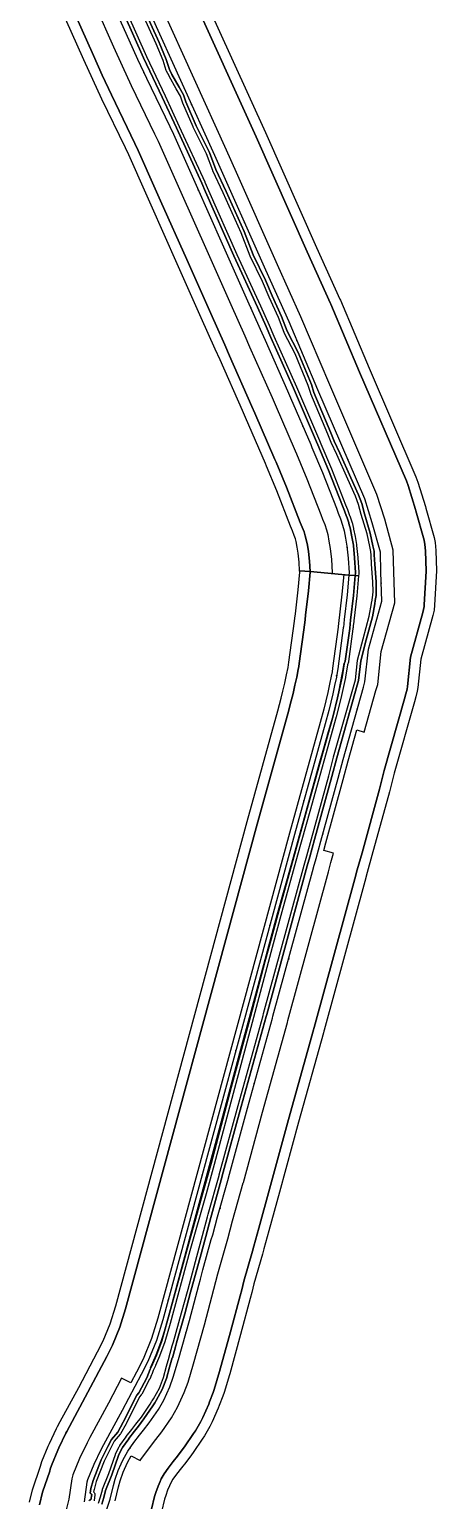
# Model space of a CAD drawing. Header units: inches. Extents: x 87989 to 118156, y 435697 to 451526.
# Drawn here: x 100582 to 100897, y 443988 to 445126 of the extents above; entities that cross this region are included whole.
import ezdxf

# ---------------------------------------------------------------- set-up
doc = ezdxf.new("R2010")
doc.units = ezdxf.units.IN
doc.header["$MEASUREMENT"] = 0
for name, color, linetype, true_color in [('As_waterkering_BWK', 7, 'Continuous', 0x7b8981), ('Beschermingszone_BWK', 7, 'Continuous', 0xcf890d), ('Grens_bebouwingsvrije_zone_BWK', 7, 'Continuous', 0x6789ae), ('Kernzone_BWK', 7, 'Continuous', 0xcb89af), ('Kunstwerken_BWK', 7, 'Continuous', 0xc78952), ('Referentiepunten_BWK', 7, 'Continuous', 0x178980)]:
    doc.layers.add(name, color=color, linetype=linetype, true_color=true_color)

msp = doc.modelspace()

# ---------------------------------------------------------------- linework, layer by layer
at = {"layer": 'As_waterkering_BWK'}
for points in [[(100644.8322, 445149.2736), (100658.9423, 445117.5103), (100665.6137, 445102.6814), (100672.5445, 445087.7581), (100690.4993, 445050.4593), (100693.4063, 445044.5063), (100693.4383, 445044.4345), (100706.8111, 445014.3355), (100710.9275, 445005.0821), (100731.055, 444959.8028), (100749.633, 444918.0092), (100760.4028, 444893.7797), (100764.1511, 444885.3473), (100781.5025, 444846.1241), (100783.8741, 444840.6887), (100799.4404, 444804.6606), (100800.4235, 444802.2798), (100808.445, 444782.8399), (100819.3439, 444755.2372), (100820.791, 444751.525), (100822.514, 444747.06), (100824.108, 444742.276), (100825.256, 444737.748), (100826.34, 444732.135), (100827.488, 444725.82), (100828.382, 444716.572), (100829.055, 444705.28), (100828.9071, 444703.6105)], [(100853.689, 444705.749), (100853.2565, 444721.2654), (100847.0388, 444743.8873), (100841.2179, 444762.5404), (100804.9699, 444846.8104), (100782.7449, 444899.3303), (100764.7532, 444939.4148), (100725.3785, 445028.1803), (100675.3305, 445138.4211)], [(100828.9071, 444703.6105), (100827.552, 444688.317), (100825.343, 444669.165), (100825, 444666.191), (100824.933, 444665.614), (100824.703, 444663.62), (100824.682, 444663.441), (100824.611, 444662.889), (100820.331, 444631.1681), (100819.9175, 444628.129), (100819.2817, 444624.7512), (100817.9519, 444618.2816), (100816.4863, 444611.8101), (100815.0601, 444605.3486), (100813.5248, 444598.9585), (100810.7073, 444588.4851), (100786.9769, 444503.0353), (100685.2727, 444127.7229), (100680.3028, 444111.759), (100673.658, 444095.4687), (100668.4414, 444085.3161), (100653.7712, 444057.4546), (100639.4408, 444030.9653), (100637.3418, 444027.0853), (100631.8624, 444015.6422), (100627.0849, 444003.82), (100626.6095, 444002.1875), (100624.3706, 443986.7505)], [(100638.1878, 443969.2618), (100644.4055, 443988.841), (100646.9992, 443999.5621), (100648.424, 444004.3402), (100650.796, 444011.1916), (100653.0445, 444016.1574), (100654.389, 444019.1267), (100658.0922, 444026.0724), (100662.8892, 444032.7515), (100667.2424, 444038.3293), (100670.3937, 444042.3667), (100674.696, 444048.0095), (100681.7375, 444058.3395), (100685.8961, 444065.5656), (100690.5296, 444075.9249), (100693.2989, 444083.1698), (100697.3487, 444096.8219), (100705.6911, 444126.9981), (100712.99, 444154.4352), (100714.1967, 444159.104), (100716.0486, 444166.2694), (100722.6788, 444189.699), (100723.7491, 444193.4813), (100727.5368, 444207.2946), (100735.8725, 444237.2969), (100735.9367, 444237.4802), (100750.5742, 444291.3895), (100769.8909, 444360.9342), (100770.3167, 444362.3766), (100801.604, 444477.2747), (100801.6192, 444477.3308), (100803.5613, 444484.4725), (100807.2916, 444497.6952), (100820.6994, 444546.4512), (100824.4112, 444560.9164), (100840.1852, 444616.9729), (100841.3647, 444620.9838), (100844.1283, 444646.2558), (100854.3148, 444683.2976), (100853.689, 444705.749)]]:
    msp.add_lwpolyline(points, dxfattribs=at)
at = {"layer": 'Beschermingszone_BWK'}
msp.add_lwpolyline([(100657.5449, 445138.2285), (100672.4629, 445104.6309), (100672.4912, 445104.5684), (100686.9814, 445074.2148), (100697.915, 445050.3711), (100717.7227, 445007.6055), (100717.7549, 445007.5313), (100720.5313, 445000.9922), (100742.3096, 444951.4902), (100760.5684, 444911.873), (100767.2559, 444896.8262), (100771.0068, 444888.3867), (100788.3691, 444849.1406), (100790.7539, 444843.6758), (100806.3486, 444807.5801), (100807.3564, 444805.1406), (100815.3994, 444785.6484), (100826.3262, 444757.9766), (100827.7832, 444754.2363), (100829.5215, 444749.7324), (100829.6201, 444749.459), (100831.2236, 444744.6465), (100831.251, 444744.5586), (100831.3535, 444744.207), (100831.3779, 444744.1191), (100832.5264, 444739.5918), (100832.543, 444739.5215), (100832.6055, 444739.2402), (100832.6201, 444739.1699), (100833.7119, 444733.5176), (100834.8672, 444727.1621), (100834.8838, 444727.0586), (100834.9414, 444726.6445), (100834.9531, 444726.541), (100835.8496, 444717.2715), (100835.8672, 444717.041), (100836.542, 444705.7266), (100836.5459, 444705.541), (100836.5352, 444704.8027), (100836.5254, 444704.6172), (100836.3779, 444702.949), (100833.8877, 444703.1697), (100834.0352, 444704.8379), (100834.0459, 444705.5781), (100833.373, 444716.8691), (100833.3584, 444717.0527), (100832.4648, 444726.3008), (100832.4072, 444726.7148), (100831.2539, 444733.0566), (100830.165, 444738.6953), (100830.1025, 444738.9766), (100828.9551, 444743.5039), (100828.8516, 444743.8574), (100827.2578, 444748.6406), (100827.1787, 444748.8594), (100825.4521, 444753.334), (100823.998, 444757.0625), (100813.0811, 444784.7109), (100805.0449, 444804.1875), (100804.0459, 444806.6055), (100788.46, 444842.6797), (100786.0801, 444848.1348), (100768.7217, 444887.375), (100764.9717, 444895.8105), (100758.291, 444910.8418), (100740.0303, 444950.4629), (100718.2363, 445000), (100715.4541, 445006.5547), (100695.6445, 445049.3262), (100684.7168, 445073.1543), (100670.2061, 445103.5547), (100655.2568, 445137.2207)], dxfattribs=at)
for points in [[(100676.4802, 443981.0813, 0), (100678.8705, 443990.9615, 0), (100679.8428, 443994.2224, 0), (100681.4836, 443998.9616, 0), (100683.1063, 444002.5453, 0), (100684.0107, 444004.5427, 0), (100686.1779, 444008.6074, 0), (100689.3087, 444012.9667, 0), (100693.2568, 444018.0253, 0), (100696.522, 444022.2104, 0), (100700.9385, 444028.0012, 0), (100701.9636, 444029.4224, 0), (100709.005, 444039.7524, 0), (100710.3392, 444041.8793, 0), (100714.4978, 444049.1054, 0), (100716.02, 444052.0917, 0), (100720.6536, 444062.451, 0), (100721.3544, 444064.1423, 0), (100724.1237, 444071.3872, 0), (100724.9362, 444073.7848, 0), (100729.0709, 444087.7328, 0), (100737.54, 444118.3597, 0), (100744.9105, 444146.0645, 0), (100746.1468, 444150.8463, 0), (100747.9044, 444157.6467, 0), (100754.4319, 444180.7135, 0), (100755.5382, 444184.6251, 0), (100759.3472, 444198.5142, 0), (100767.7233, 444228.6387, 0), (100782.3958, 444282.6501, 0), (100801.616, 444351.8462, 0), (100801.9665, 444353.0336, 0), (100802.1573, 444353.7063, 0), (100833.4542, 444468.6397, 0), (100835.364, 444475.6627, 0), (100839.0811, 444488.8401, 0), (100852.591, 444537.9751, 0), (100856.2808, 444552.3447, 0), (100871.8992, 444607.8481, 0), (100873.0242, 444611.6737, 0), (100873.8634, 444615.2534, 0), (100874.1692, 444617.3965, 0), (100876.6462, 444640.0477, 0), (100886.1336, 444674.5474, 0), (100887.0765, 444679.3389, 0), (100887.1369, 444680.6452, 0), (100888.6754, 444706.7242, 0), (100888.2429, 444722.2406, 0), (100887.7248, 444727.343, 0), (100887.0049, 444730.5412, 0), (100880.7872, 444753.1632, 0), (100880.4498, 444754.3134, 0), (100874.6289, 444772.9666, 0), (100873.3697, 444776.3702, 0), (100837.1622, 444860.5453, 0), (100814.9776, 444912.9703, 0), (100814.6759, 444913.6624, 0), (100796.7155, 444953.6767, 0), (100757.3101, 445042.5103, 0), (100707.2801, 445152.7131, 0)], [(100714.5829, 445155.9798, 0), (100764.6087, 445045.7858, 0), (100804.0212, 444956.9366, 0), (100821.9744, 444916.9383, 0), (100822.3451, 444916.0881, 0), (100844.5204, 444863.6847, 0), (100880.7187, 444779.5313, 0), (100882.2657, 444775.3497, 0), (100888.0866, 444756.6965, 0), (100888.5011, 444755.2834, 0), (100894.7189, 444732.6615, 0), (100895.6032, 444728.7322, 0), (100896.2398, 444722.4635, 0), (100896.6723, 444706.9471, 0), (100895.2119, 444680.394, 0), (100894.7264, 444676.3764, 0), (100893.8472, 444672.4262, 0), (100884.5293, 444638.5427, 0), (100882.1217, 444616.5268, 0), (100881.7418, 444613.8642, 0), (100880.6992, 444609.4167, 0), (100879.5874, 444605.636, 0), (100864.0068, 444550.2668, 0), (100860.3223, 444535.9203, 0), (100846.7877, 444486.6935, 0), (100843.0737, 444473.527, 0), (100841.1736, 444466.5396, 0), (100809.8763, 444351.6044, 0), (100809.6392, 444350.7686, 0), (100809.3069, 444349.6431, 0), (100790.1101, 444280.5315, 0), (100775.4185, 444226.46, 0), (100767.0588, 444196.3856, 0), (100763.2447, 444182.4782, 0), (100762.1296, 444178.5352, 0), (100755.627, 444155.5563, 0), (100753.8923, 444148.8445, 0), (100752.6488, 444144.0353, 0), (100745.2609, 444116.2655, 0), (100736.8664, 444085.897, 0), (100736.6557, 444085.1617, 0), (100732.6059, 444071.5096, 0), (100731.5964, 444068.5309, 0), (100728.8271, 444061.286, 0), (100727.9563, 444059.1846, 0), (100723.3228, 444048.8253, 0), (100721.4316, 444045.115, 0), (100717.273, 444037.8889, 0), (100715.6154, 444035.2465, 0), (100708.5739, 444024.9165, 0), (100707.3003, 444023.1507, 0), (100702.8562, 444017.3241, 0), (100699.5633, 444013.1031, 0), (100695.7134, 444008.1704, 0), (100692.9865, 444004.3734, 0), (100691.1918, 444001.0072, 0), (100690.394, 443999.2454, 0), (100688.923, 443995.9968, 0), (100687.4595, 443991.7697, 0), (100686.5969, 443988.8765, 0), (100684.2559, 443979.2001, 0)], [(100635.5752, 443985.8145, 0), (100637.1777, 443990.8594, 0), (100638.4736, 443996.2188, 0), (100638.583, 443996.5586, 0), (100643.4414, 444008.6953, 0), (100648.6533, 444023.4668, 0), (100648.7363, 444023.6719, 0), (100651.2139, 444029.1016, 0), (100651.2822, 444029.2402, 0), (100651.4736, 444029.6016, 0), (100651.5566, 444029.7441, 0), (100651.9082, 444030.3086, 0), (100652.001, 444030.4473, 0), (100656.8125, 444037.1465, 0), (100656.9619, 444037.3457, 0), (100661.3301, 444042.9434, 0), (100664.4551, 444046.9473, 0), (100668.6113, 444052.3984, 0), (100675.3799, 444062.3281, 0), (100676.7939, 444064.7852, 0), (100676.8994, 444064.9531, 0), (100677.9707, 444066.5137, 0), (100682.5127, 444074.748, 0), (100685.7412, 444082.9727, 0), (100688.0137, 444091.7207, 0), (100688.0371, 444091.8027, 0), (100690.1289, 444098.8535, 0), (100690.1484, 444098.9219, 0), (100692.4941, 444107.4063, 0), (100693.3945, 444110.5195, 0), (100699.7178, 444133.0176, 0), (100704.1943, 444149.5566, 0), (100704.6875, 444151.3691, 0), (100711.5811, 444176.5313, 0), (100715.9746, 444192.752, 0), (100719.7891, 444207.4004, 0), (100720.3076, 444209.291, 0), (100728.6465, 444239.3047, 0), (100728.6699, 444239.3848, 0), (100728.7432, 444239.6133, 0), (100728.7705, 444239.709, 0), (100743.3418, 444293.375, 0), (100762.6807, 444363, 0), (100763.1006, 444364.4238, 0), (100794.375, 444479.2715, 0), (100796.334, 444486.4746, 0), (100800.0664, 444499.707, 0), (100813.4512, 444548.377, 0), (100817.1504, 444562.7949, 0), (100817.1875, 444562.9336, 0), (100832.9775, 444619.0469, 0), (100833.9814, 444622.4609, 0), (100835.6201, 444637.4492, 0), (100835.6855, 444637.8047, 0), (100839.9453, 444654.2188, 0), (100844.6221, 444671.9102, 0), (100846.417, 444681.6992, 0), (100846.4287, 444681.7676, 0), (100846.8105, 444684.2324, 0), (100846.8311, 444684.3496, 0), (100847.416, 444688.1367, 0), (100847.6475, 444690.8945, 0), (100847.5469, 444698.2988, 0), (100846.4893, 444711.9648, 0), (100846.0557, 444719.0176, 0), (100845.8975, 444721.7246, 0), (100845.0605, 444725.7168, 0), (100842.9775, 444735.4141, 0), (100838.5303, 444750.3477, 0), (100838.5107, 444750.4141, 0), (100836.4453, 444758.1348, 0), (100834.1348, 444764.6172, 0), (100828.1563, 444777.6914, 0), (100819.5811, 444796.8555, 0), (100815.2725, 444806.0371, 0), (100815.2139, 444806.1699, 0), (100812.6338, 444812.623, 0), (100799.6494, 444843.7637, 0), (100799.5762, 444843.9629, 0), (100797.5889, 444850.1641, 0), (100787.5518, 444874.7676, 0), (100779.0088, 444890.998, 0), (100778.8789, 444891.2871, 0), (100774.6133, 444902.709, 0), (100767.3105, 444918.498, 0), (100767.2773, 444918.5703, 0), (100762.1426, 444930.6836, 0), (100752.707, 444950.1426, 0), (100752.625, 444950.3301, 0), (100745.6582, 444968.3262, 0), (100731.8008, 444999.2754, 0), (100723.9355, 445016.2598, 0), (100723.8691, 445016.418, 0), (100718.9502, 445029.2715, 0), (100708.6934, 445049.9941, 0), (100708.6406, 445050.1094, 0), (100700.6934, 445068.4395, 0), (100700.6211, 445068.625, 0), (100698.8408, 445073.8398, 0), (100695.582, 445079.7188, 0), (100690.04, 445089.4453, 0), (100689.9844, 445089.5488, 0), (100688.0586, 445093.3301, 0), (100687.9004, 445093.7148, 0), (100685.4824, 445101.4219, 0), (100680.0693, 445114.2949, 0), (100680.041, 445114.3613, 0), (100666.6602, 445143.8008, 0)], [(100668.9268, 445144.8555, 0), (100682.3457, 445115.3301, 0), (100687.833, 445102.2813, 0), (100690.2861, 445094.4648, 0), (100692.2119, 445090.6836, 0), (100697.7617, 445080.9434, 0), (100701.1348, 445074.8574, 0), (100702.9873, 445069.4336, 0), (100710.9336, 445051.1035, 0), (100721.2432, 445030.2754, 0), (100726.2041, 445017.3105, 0), (100734.0752, 445000.3105, 0), (100747.9658, 444969.2891, 0), (100754.9561, 444951.2324, 0), (100764.4199, 444931.7168, 0), (100769.5791, 444919.5469, 0), (100776.9219, 444903.6719, 0), (100781.2217, 444892.1621, 0), (100789.8203, 444875.8242, 0), (100799.9404, 444851.0195, 0), (100801.957, 444844.7266, 0), (100814.9482, 444813.5684, 0), (100817.5352, 444807.0996, 0), (100821.8535, 444797.8984, 0), (100830.4336, 444778.7227, 0), (100836.4531, 444765.5586, 0), (100838.834, 444758.8789, 0), (100840.9258, 444751.0605, 0), (100845.4014, 444736.0332, 0), (100847.5059, 444726.2344, 0), (100848.3818, 444722.0547, 0), (100848.5508, 444719.168, 0), (100848.9834, 444712.1387, 0), (100850.0459, 444698.4121, 0), (100850.1494, 444690.8066, 0), (100849.9004, 444687.8418, 0), (100849.2949, 444683.9258, 0), (100849.2803, 444683.8477, 0), (100848.8877, 444681.3164, 0), (100847.0645, 444671.3652, 0), (100842.3643, 444653.5859, 0), (100838.1055, 444637.1777, 0), (100836.4424, 444621.9688, 0), (100835.3799, 444618.3555, 0), (100819.5977, 444562.2715, 0), (100819.5684, 444562.1582, 0), (100815.8779, 444547.7773, 0), (100815.8564, 444547.6934, 0), (100802.4746, 444499.0371, 0), (100798.7432, 444485.8066, 0), (100796.7871, 444478.6152, 0), (100765.5059, 444363.7422, 0), (100765.084, 444362.3105, 0), (100745.7529, 444292.7129, 0), (100731.1563, 444238.957, 0), (100731.0547, 444238.6348, 0), (100722.7168, 444208.625, 0), (100722.2041, 444206.7539, 0), (100718.3906, 444192.1094, 0), (100713.9932, 444175.875, 0), (100707.0986, 444150.7109, 0), (100706.6074, 444148.9023, 0), (100702.1279, 444132.3535, 0), (100695.7988, 444109.834, 0), (100694.8994, 444106.7246, 0), (100692.5547, 444098.2441, 0), (100692.5293, 444098.1543, 0), (100690.4336, 444091.0918, 0), (100688.123, 444082.1973, 0), (100684.7803, 444073.6836, 0), (100680.1006, 444065.1992, 0), (100678.9609, 444063.5391, 0), (100677.499, 444060.998, 0), (100670.6396, 444050.9355, 0), (100666.4346, 444045.4199, 0), (100663.3008, 444041.4063, 0), (100658.9473, 444035.8281, 0), (100658.8281, 444035.668, 0), (100654.0313, 444028.9883, 0), (100653.6797, 444028.4238, 0), (100653.4883, 444028.0645, 0), (100651.0107, 444022.6348, 0), (100645.7822, 444007.8145, 0), (100640.9033, 443995.6309, 0), (100639.5869, 443990.1875, 0), (100637.958, 443985.0586, 0)], [(100617.4383, 445137.0438, 0), (100631.5547, 445105.2665, 0), (100638.33, 445090.2089, 0), (100645.4246, 445074.9337, 0), (100663.505, 445037.3711, 0), (100666.2107, 445031.8299, 0), (100679.398, 445002.1484, 0), (100683.5156, 444992.8925, 0), (100703.6414, 444947.617, 0), (100722.2192, 444905.8236, 0), (100732.9891, 444881.5942, 0), (100736.7266, 444873.1862, 0), (100754.0365, 444834.057, 0), (100756.3561, 444828.7406, 0), (100771.8044, 444792.9854, 0), (100772.6931, 444790.8332, 0), (100780.6257, 444771.6089, 0), (100791.4165, 444744.2802, 0), (100792.8212, 444740.6766, 0), (100794.2736, 444736.9126, 0), (100795.2985, 444733.8367, 0), (100795.9639, 444731.2119, 0), (100796.8531, 444726.6077, 0), (100797.7477, 444721.6866, 0), (100798.468, 444714.2355, 0), (100798.943, 444706.2657, 0), (100790.8863, 444706.9795, 0), (100790.491, 444713.6124, 0), (100789.817, 444720.5844, 0), (100788.99, 444725.1337, 0), (100788.1527, 444729.469, 0), (100787.6159, 444731.5862, 0), (100786.7428, 444734.2067, 0), (100785.3626, 444737.7837, 0), (100783.9691, 444741.3583, 0), (100773.2072, 444768.614, 0), (100765.2983, 444787.7808, 0), (100764.4348, 444789.872, 0), (100749.018, 444825.5544, 0), (100746.7122, 444830.8391, 0), (100729.4134, 444869.9432, 0), (100725.6788, 444878.3448, 0), (100714.9089, 444902.5741, 0), (100696.3311, 444944.3674, 0), (100676.2057, 444989.6419, 0), (100672.0879, 444998.8985, 0), (100658.9586, 445028.4494, 0), (100656.3065, 445033.8809, 0), (100638.1926, 445071.5139, 0), (100631.0543, 445086.8829, 0), (100624.2513, 445102.0015, 0), (100610.1332, 445133.7826, 0)], [(100582.1647, 443986.4929, 0), (100584.4702, 443996.1828, 0), (100590.6008, 444014.4459, 0), (100591.853, 444018.0575, 0), (100596.6304, 444029.8797, 0), (100597.589, 444032.0536, 0), (100603.0684, 444043.4967, 0), (100603.9191, 444045.1664, 0), (100606.0182, 444049.0464, 0), (100620.247, 444075.348, 0), (100634.729, 444102.852, 0), (100639.0997, 444111.3584, 0), (100644.5035, 444124.6064, 0), (100648.7804, 444138.3439, 0), (100750.3311, 444513.0889, 0), (100774.0518, 444598.5052, 0), (100776.6961, 444608.3349, 0), (100778.0293, 444613.8832, 0), (100779.402, 444620.1017, 0), (100780.8065, 444626.3045, 0), (100781.9962, 444632.0921, 0), (100782.3946, 444634.2089, 0), (100782.675, 444636.2699, 0), (100786.9537, 444667.9811, 0), (100787.2184, 444670.271, 0), (100787.5933, 444673.5189, 0), (100789.7447, 444692.1716, 0), (100790.9548, 444705.8295, 0), (100790.8863, 444706.9795, 0), (100798.943, 444706.2657, 0), (100798.9759, 444705.7138, 0), (100797.7041, 444691.3601, 0), (100795.5406, 444672.6023, 0), (100795.1654, 444669.3513, 0), (100794.8901, 444666.9785, 0), (100790.6026, 444635.1958, 0), (100790.2942, 444632.9289, 0), (100789.8457, 444630.5466, 0), (100788.6266, 444624.6155, 0), (100787.2092, 444618.3561, 0), (100785.8252, 444612.0865, 0), (100784.4495, 444606.3609, 0), (100781.7693, 444596.3955, 0), (100758.046, 444510.9723, 0), (100656.463, 444136.1079, 0), (100652.0402, 444121.9017, 0), (100646.3751, 444108.0132, 0), (100641.8263, 444099.1602, 0), (100627.3047, 444071.5809, 0), (100613.0545, 444045.2399, 0), (100610.9555, 444041.3598, 0), (100610.2838, 444040.0417, 0), (100604.8044, 444028.5985, 0), (100604.0477, 444026.8824, 0), (100599.2702, 444015.0601, 0), (100598.2817, 444012.2089, 0), (100597.8063, 444010.5764, 0), (100592.2529, 443994.3308, 0), (100589.9423, 443984.6197, 0)], [(100627.9609, 443987.6816, 0), (100628.7549, 443988.4766, 0), (100629.2959, 443988.4766, 0), (100629.6729, 443988.4766, 0), (100630.2461, 443992.4258, 0), (100629.8135, 443992.9746, 0), (100629.6436, 443993.0879, 0), (100629.0195, 443993.5039, 0), (100629.6807, 443997.0762, 0), (100631.334, 444003.4922, 0), (100637.5518, 444019.2344, 0), (100642.7119, 444029.6855, 0), (100645.4238, 444035.1094, 0), (100650.3496, 444040.8203, 0), (100654.5693, 444048.4219, 0), (100654.8525, 444048.9453, 0), (100665.1396, 444069.4434, 0), (100666.6689, 444071.2188, 0), (100672.7832, 444082.8301, 0), (100674.2627, 444086.041, 0), (100675.417, 444089.5332, 0), (100675.9434, 444090.5527, 0), (100677.2832, 444093.2559, 0), (100680.3486, 444100.3945, 0), (100684.4492, 444111.375, 0), (100688.418, 444125.332, 0), (100703.6982, 444181.623, 0), (100716.2178, 444225.7676, 0), (100722.4443, 444248.4824, 0), (100738.0869, 444307.2031, 0), (100752.8281, 444362.1719, 0), (100764.0537, 444404.5059, 0), (100767.3096, 444416.3184, 0), (100774.7393, 444443.8555, 0), (100786.8223, 444487.5176, 0), (100796.2842, 444521.2969, 0), (100816.75, 444594.6289, 0), (100820.248, 444608.6563, 0), (100823.7988, 444624.9922, 0), (100825.3584, 444634.9258, 0), (100826.1787, 444637.1133, 0), (100829.5684, 444662.2363, 0), (100829.6445, 444662.8301, 0), (100829.6699, 444663.043, 0), (100829.8994, 444665.0391, 0), (100829.9668, 444665.6152, 0), (100830.3105, 444668.5918, 0), (100832.5195, 444687.7441, 0), (100832.5322, 444687.875, 0), (100833.8877, 444703.1697, 0), (100836.3779, 444702.949, 0), (100835.0215, 444687.6387, 0), (100835.0049, 444687.4746, 0), (100832.7939, 444668.3066, 0), (100832.4502, 444665.3281, 0), (100832.3828, 444664.752, 0), (100832.1523, 444662.752, 0), (100832.126, 444662.5254, 0), (100832.0469, 444661.9102, 0), (100828.6563, 444636.7793, 0), (100828.6406, 444636.6797, 0), (100828.5234, 444636.248, 0), (100827.7881, 444634.2871, 0), (100826.2686, 444624.6035, 0), (100826.2422, 444624.4609, 0), (100822.6904, 444608.125, 0), (100822.6738, 444608.0527, 0), (100819.1758, 444594.0234, 0), (100819.1582, 444593.9551, 0), (100798.6914, 444520.623, 0), (100789.2305, 444486.8477, 0), (100777.1504, 444443.1953, 0), (100769.7217, 444415.6602, 0), (100766.4678, 444403.8535, 0), (100755.2432, 444361.5273, 0), (100740.502, 444306.5566, 0), (100724.8574, 444247.8301, 0), (100718.626, 444225.0957, 0), (100706.1074, 444180.9531, 0), (100690.8271, 444124.6621, 0), (100686.8545, 444110.6914, 0), (100686.792, 444110.5, 0), (100682.6904, 444099.5195, 0), (100682.6455, 444099.4082, 0), (100679.5801, 444092.2695, 0), (100679.5225, 444092.1465, 0), (100678.1738, 444089.4258, 0), (100677.7295, 444088.5625, 0), (100676.6367, 444085.2578, 0), (100676.5332, 444084.9961, 0), (100675.0537, 444081.7832, 0), (100674.9951, 444081.666, 0), (100668.8809, 444070.0527, 0), (100668.834, 444069.9688, 0), (100668.5732, 444069.5996, 0), (100667.2354, 444068.0469, 0), (100657.0869, 444047.8242, 0), (100657.0518, 444047.7559, 0), (100656.7617, 444047.2207, 0), (100652.5254, 444039.5879, 0), (100652.2539, 444039.2012, 0), (100647.5205, 444033.7129, 0), (100644.9502, 444028.5723, 0), (100639.8398, 444018.2207, 0), (100633.7168, 444002.7168, 0), (100632.123, 443996.5352, 0), (100631.7656, 443994.5352, 0), (100632.208, 443993.9746, 0), (100632.4326, 443993.6367, 0), (100632.6006, 443993.2676, 0), (100632.7051, 443992.875, 0), (100632.7451, 443992.4727, 0), (100632.7197, 443992.0664, 0), (100632.1475, 443988.1172, 0), (100632.0508, 443987.7012, 0)]]:
    msp.add_polyline3d(points, dxfattribs=at)
at = {"layer": 'Grens_bebouwingsvrije_zone_BWK'}
for points in [[(100632.9615, 445143.974), (100647.0743, 445112.2046), (100653.7903, 445097.2765), (100660.792, 445082.2006), (100678.8017, 445044.7877), (100681.6214, 445039.0136), (100694.9321, 445009.0544), (100699.049, 444999.7999), (100719.1757, 444954.5223), (100737.7537, 444912.7286), (100748.5235, 444888.4994), (100752.2672, 444880.0775), (100769.6005, 444840.895), (100771.9496, 444835.5112), (100787.4648, 444799.6013), (100788.4076, 444797.3181), (100796.39, 444777.9731), (100807.2419, 444750.4891), (100808.6707, 444746.824), (100810.2765, 444742.6628), (100811.6239, 444738.619), (100812.5628, 444734.9157), (100813.5624, 444729.7398), (100814.6005, 444724.0289), (100815.4193, 444715.5595), (100816.0207, 444705.468), (100815.9578, 444704.7579), (100824.9227, 444703.9635), (100823.5723, 444688.7228), (100820.712, 444663.9302), (100820.6453, 444663.4116), (100816.3672, 444631.7052), (100815.9677, 444628.769), (100815.3569, 444625.524), (100814.0418, 444619.1261), (100812.5826, 444612.6829), (100811.1621, 444606.247), (100809.6481, 444599.9455), (100806.8488, 444589.5399), (100783.1194, 444504.0935), (100681.4314, 444128.8409), (100676.5344, 444113.1114), (100670.0203, 444097.1413), (100664.8927, 444087.162), (100660.5148, 444078.8474), (100653.3608, 444082.4317), (100643.1846, 444063.1052), (100628.8863, 444036.6752), (100626.6464, 444032.5348), (100620.8771, 444020.4862), (100615.7326, 444007.7557), (100614.854, 444004.7389), (100612.572, 443989.0052)], [(100648.2604, 443987.764), (100650.8624, 443998.5196), (100652.2323, 444003.1138), (100654.5157, 444009.7091), (100657.9795, 444017.3589), (100660.7546, 444022.5639), (100667.7988, 444018.7718), (100668.3052, 444019.7215), (100672.4963, 444025.557), (100679.8952, 444035.037), (100684.4319, 444040.9872), (100691.9102, 444051.958), (100696.6011, 444060.109), (100701.6197, 444071.3293), (100704.6724, 444079.3155), (100708.8851, 444093.5165), (100717.2728, 444123.8568), (100724.5976, 444151.3913), (100727.6325, 444163.1339), (100735.3089, 444190.2608), (100739.1043, 444204.1017), (100747.328, 444233.7012), (100747.404, 444233.9178), (100762.1458, 444288.2115), (100781.4273, 444357.6295), (100781.8617, 444359.1011), (100813.1986, 444474.1814), (100815.1259, 444481.2689), (100817.1437, 444488.4215), (100809.4981, 444490.6561), (100811.1449, 444496.6218), (100824.5653, 444545.4238), (100828.2742, 444559.8774), (100835.0492, 444583.9538), (100840.7593, 444582.0957), (100849.7955, 444614.2078), (100851.209, 444619.0143), (100853.9822, 444644.3746), (100864.3525, 444682.0847), (100863.6851, 444706.0276), (100863.2189, 444722.7512), (100856.6358, 444746.7027), (100850.6093, 444766.0149), (100814.1678, 444850.7347), (100791.9122, 444903.3268), (100773.8853, 444943.4896), (100742.2451, 445014.8188), (100734.502, 445032.2747), (100684.459, 445142.5045)], [(100612.572, 443989.0052), (100610.3583, 443979.7025)]]:
    msp.add_lwpolyline(points, dxfattribs=at)
at = {"layer": 'Kernzone_BWK'}
for points in [[(100707.2801, 445152.7131), (100757.3101, 445042.5103), (100796.7155, 444953.6767), (100814.6759, 444913.6624), (100814.9776, 444912.9703), (100837.1622, 444860.5453), (100873.3697, 444776.3702), (100874.6289, 444772.9666), (100880.4498, 444754.3134), (100880.7872, 444753.1632), (100887.0049, 444730.5412), (100887.7248, 444727.343), (100888.2429, 444722.2406), (100888.6754, 444706.7242), (100887.1369, 444680.6452), (100887.0765, 444679.3389), (100886.1336, 444674.5474), (100876.6462, 444640.0477), (100874.1692, 444617.3965), (100873.8634, 444615.2534), (100873.0242, 444611.6737), (100871.8992, 444607.8481), (100856.2808, 444552.3447), (100852.591, 444537.9751), (100839.0811, 444488.8401), (100835.364, 444475.6627), (100833.4542, 444468.6397), (100802.1573, 444353.7063), (100801.9665, 444353.0336), (100801.616, 444351.8462), (100782.3958, 444282.6501), (100767.7233, 444228.6387), (100759.3472, 444198.5142), (100755.5382, 444184.6251), (100754.4319, 444180.7135), (100747.9044, 444157.6467), (100746.1468, 444150.8463), (100744.9105, 444146.0645), (100737.54, 444118.3597), (100729.0709, 444087.7328), (100724.9362, 444073.7848), (100724.1237, 444071.3872), (100721.3544, 444064.1423), (100720.6536, 444062.451), (100716.02, 444052.0917), (100714.4978, 444049.1054), (100710.3392, 444041.8793), (100709.005, 444039.7524), (100701.9636, 444029.4224), (100700.9385, 444028.0012), (100696.522, 444022.2104), (100693.2568, 444018.0253), (100689.3087, 444012.9667), (100686.1779, 444008.6074), (100684.0107, 444004.5427), (100683.1063, 444002.5453), (100681.4836, 443998.9616), (100679.8428, 443994.2224), (100678.8705, 443990.9615), (100676.4802, 443981.0813)], [(100637.958, 443985.0577), (100639.5869, 443990.1871), (100640.9037, 443995.6301), (100645.782, 444007.815), (100651.011, 444022.635), (100653.4878, 444028.0641), (100653.6801, 444028.4247), (100654.031, 444028.9891), (100658.828, 444035.6682), (100658.9475, 444035.8278), (100663.3009, 444041.4056), (100666.4347, 444045.4208), (100670.6393, 444050.9355), (100677.4988, 444060.9984), (100678.9607, 444063.5386), (100680.101, 444065.2), (100684.78, 444073.684), (100688.123, 444082.198), (100690.4337, 444091.0917), (100692.5291, 444098.1544), (100692.5548, 444098.244), (100694.8993, 444106.725), (100695.799, 444109.834), (100702.128, 444132.353), (100706.607, 444148.902), (100707.099, 444150.71), (100713.993, 444175.875), (100718.391, 444192.11), (100722.2041, 444206.7541), (100722.7171, 444208.6249), (100731.055, 444238.6354), (100731.1565, 444238.958), (100745.7528, 444292.7137), (100765.0844, 444362.3111), (100765.5063, 444363.7414), (100796.787, 444478.6153), (100798.7428, 444485.8073), (100802.475, 444499.0368), (100815.856, 444547.6941), (100815.878, 444547.7771), (100819.5681, 444562.1591), (100819.5981, 444562.2708), (100835.3802, 444618.3554), (100836.4426, 444621.9686), (100838.1058, 444637.1776), (100842.364, 444653.586), (100847.064, 444671.365), (100848.888, 444681.316), (100849.2807, 444683.8486), (100849.2954, 444683.9258), (100849.9, 444687.842), (100850.149, 444690.806), (100850.046, 444698.413), (100848.983, 444712.139), (100848.551, 444719.168), (100848.382, 444722.055), (100847.506, 444726.235), (100845.401, 444736.034), (100840.926, 444751.061), (100838.8343, 444758.8783), (100836.453, 444765.5591), (100830.4338, 444778.7221), (100821.854, 444797.898), (100817.5353, 444807.0987), (100814.948, 444813.569), (100801.957, 444844.726), (100799.9405, 444851.0197), (100789.8201, 444875.8244), (100781.2212, 444892.1625), (100776.9217, 444903.6719), (100769.5795, 444919.5469), (100764.4201, 444931.7177), (100754.956, 444951.233), (100747.9663, 444969.2887), (100734.0756, 445000.3111), (100726.2043, 445017.3106), (100721.2433, 445030.2752), (100710.934, 445051.103), (100702.987, 445069.4336), (100701.1349, 445074.8576), (100697.7615, 445080.943), (100692.212, 445090.683), (100690.286, 445094.464), (100687.833, 445102.282), (100682.346, 445115.33), (100668.927, 445144.855)], [(100655.257, 445137.221), (100670.206, 445103.554), (100684.717, 445073.155), (100695.6448, 445049.3253), (100715.454, 445006.555), (100718.236, 445000), (100740.03, 444950.463), (100758.2906, 444910.8417), (100764.9718, 444895.8106), (100768.7219, 444887.3742), (100786.0801, 444848.1353), (100788.4604, 444842.6801), (100804.0461, 444806.6063), (100805.0452, 444804.1876), (100813.0813, 444784.7116), (100823.9984, 444757.0634), (100825.4526, 444753.3331), (100827.1787, 444748.8601), (100827.2576, 444748.6405), (100828.8516, 444743.8565), (100828.9547, 444743.5048), (100830.1027, 444738.9768), (100830.1653, 444738.6961), (100831.2543, 444733.0562), (100832.4074, 444726.7143), (100832.4648, 444726.3011), (100833.3588, 444717.0531), (100833.3731, 444716.8695), (100834.0461, 444705.5775), (100834.0355, 444704.8387), (100833.8876, 444703.1695), (100828.907, 444703.611), (100798.943, 444706.2657), (100798.468, 444714.2355), (100797.7477, 444721.6866), (100796.8531, 444726.6077), (100795.9639, 444731.2119), (100795.2985, 444733.8367), (100794.2736, 444736.9126), (100792.8212, 444740.6766), (100791.4165, 444744.2802), (100780.6257, 444771.6089), (100772.6931, 444790.8332), (100771.8044, 444792.9854), (100756.3561, 444828.7406), (100754.0365, 444834.057), (100736.7266, 444873.1862), (100732.9891, 444881.5942), (100722.2192, 444905.8236), (100703.6414, 444947.617), (100683.5156, 444992.8925), (100679.398, 445002.1484), (100666.2107, 445031.8299), (100663.505, 445037.3711), (100645.4246, 445074.9337), (100638.33, 445090.2089), (100631.5547, 445105.2665), (100617.4383, 445137.0438)], [(100589.9423, 443984.6197), (100592.2529, 443994.3308), (100597.8063, 444010.5764), (100598.2817, 444012.2089), (100599.2702, 444015.0601), (100604.0477, 444026.8824), (100604.8044, 444028.5985), (100610.2838, 444040.0417), (100610.9555, 444041.3598), (100613.0545, 444045.2399), (100627.3047, 444071.5809), (100641.8263, 444099.1602), (100646.3751, 444108.0132), (100652.0402, 444121.9017), (100656.463, 444136.1079), (100758.046, 444510.9723), (100781.7693, 444596.3955), (100784.4495, 444606.3609), (100785.8252, 444612.0865), (100787.2092, 444618.3561), (100788.6266, 444624.6155), (100789.8457, 444630.5466), (100790.2942, 444632.9289), (100790.6026, 444635.1958), (100794.8901, 444666.9785), (100795.1654, 444669.3513), (100795.5406, 444672.6023), (100797.7041, 444691.3601), (100798.9759, 444705.7138), (100798.943, 444706.2657), (100828.907, 444703.611), (100833.8876, 444703.1695), (100832.5325, 444687.8757), (100832.5191, 444687.7441), (100830.3101, 444668.5921), (100829.9669, 444665.6162), (100829.8998, 444665.0392), (100829.6695, 444663.0422), (100829.6445, 444662.8308), (100829.5681, 444662.2358), (100826.1785, 444637.1136), (100825.358, 444634.926), (100823.799, 444624.992), (100820.248, 444608.657), (100816.75, 444594.628), (100796.284, 444521.297), (100786.822, 444487.518), (100774.739, 444443.855), (100767.31, 444416.318), (100764.054, 444404.506), (100752.828, 444362.172), (100738.087, 444307.203), (100722.444, 444248.482), (100716.2176, 444225.7673), (100703.6981, 444181.6225), (100688.4184, 444125.3323), (100684.4496, 444111.3755), (100680.3486, 444100.3953), (100677.2828, 444093.2565), (100675.943, 444090.553), (100675.4174, 444089.5341), (100674.2631, 444086.0416), (100672.7831, 444082.8301), (100666.6689, 444071.2182), (100665.1401, 444069.444), (100654.8527, 444048.9458), (100654.5691, 444048.4216), (100650.3498, 444040.8202), (100645.4235, 444035.1092), (100642.7115, 444029.6852), (100637.5521, 444019.2342), (100631.3344, 444003.4914), (100629.6808, 443997.0753), (100629.0193, 443993.5034), (100629.6437, 443993.0871), (100629.813, 443992.9742), (100630.246, 443992.4258), (100629.6732, 443988.4763), (100629.2959, 443988.4763), (100628.7547, 443988.4763), (100627.961, 443987.6825)]]:
    msp.add_lwpolyline(points, dxfattribs=at)
at = {"layer": 'Kunstwerken_BWK'}
msp.add_lwpolyline([(100675.711, 444090.508), (100680.001, 444100.554), (100683.768, 444110.076), (100687.536, 444122.006), (100690.152, 444131.842), (100701.453, 444173.804), (100711.08, 444209.07), (100725.835, 444263.903), (100744.801, 444334.075), (100753.695, 444367.079), (100763.178, 444402.333), (100773.626, 444440.909), (100784.77, 444480.717), (100795.968, 444520.74), (100806.362, 444558.244), (100809.523, 444569.71), (100813.327, 444582.622), (100816.488, 444593.766), (100819.006, 444603.893), (100820.828, 444611.661), (100822.328, 444618.68), (100824.311, 444629.235), (100825.329, 444635.557)], dxfattribs=at)
at = {"layer": 'Referentiepunten_BWK'}
for p in [(100670.4195, 445092.3337), (100707.4722, 445067.6225), (100712.468, 445001.6166), (100748.3625, 444976.3657), (100753.0873, 444910.2378), (100788.84, 444884.927), (100793.3698, 444818.711), (100828.1293, 444792.969), (100827.5643, 444725.0308), (100853.9217, 444697.4), (100819.4574, 444625.6847), (100835.3442, 444599.7692), (100794.1772, 444528.9626), (100808.8458, 444503.3469), (100767.8597, 444432.4882), (100782.4398, 444406.8968), (100741.7044, 444335.9693), (100755.8793, 444310.4892), (100715.5492, 444239.4504), (100729.4152, 444214.0554), (100689.394, 444142.9314), (100703.0891, 444117.5861), (100650.4272, 444051.2734), (100659.9839, 444028.7063)]:
    msp.add_point(p, dxfattribs=at)

doc.saveas('drawing.dxf')
